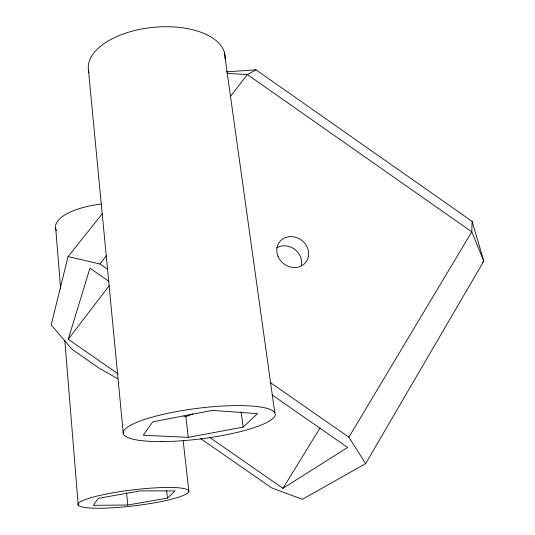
<?xml version="1.0" encoding="UTF-8"?>
<svg xmlns="http://www.w3.org/2000/svg" width="535" height="535" viewBox="0 0 535 535"><rect width="100%" height="100%" fill="white"/><g stroke="black" fill="none" stroke-linecap="round" stroke-linejoin="round"><path stroke-width="0.8" d="M226.365 71.85L255.991 69.831L472.117 221.37L471.783 231.836L483.821 261.08L365.659 463.618L302.402 499.295L271.64 487.893L200.632 438.6M102.412 213.539L68.065 256.593L51.179 324.879L72.105 349.395L99.51 368.414L117.733 378.706M118.309 374.018L68.226 339.25L89.94 268.189L109.133 281.537M365.659 463.618L348.873 437.202L471.783 231.836L247.417 74.559L227.054 73.355M209.546 437.362L282.955 488.321L320.044 427.973M68.226 339.25L109.374 285.489M68.065 256.593L99.945 263.969L106.572 255.456M230.558 96.213L247.417 74.559L255.991 69.831M167.435 498.072L175.039 490.943L140.404 490.869L98.34 498.332L93.364 505.328L127.758 505.013L167.435 498.072L166.646 490.675M243.124 427.117L257.495 413.642L212.355 410.412L152.803 421.807L143.253 435.229L188.253 437.362L243.124 427.117L241.138 411.863M482.537 262.137L483.821 261.08L472.117 221.37M282.955 488.321L347.61 447.454L272.228 395.011M192.894 413.736L185.892 416.665L188.253 437.362M99.945 263.969L107.475 269.205M270.142 382.411L348.873 437.202M224.332 52.209L274.783 412.766M183.177 440.726L188.888 491.384A55.834 7.998 -6.9 0 1 105.315 508.13A55.834 7.998 -6.9 0 1 106.137 494.079A55.834 7.998 -6.9 0 1 188.888 491.384M88.449 70.112L123.284 433.531M126.588 492.762L127.758 505.013M55.754 228.913L60.622 288.806M64.815 340.38L78.21 505.093M56.509 230.712A51.527 19.487 -4.9 0 1 101.73 204.036M276.709 247.852A16.257 14.545 37 0 1 294.223 248.969A16.257 14.545 37 0 1 301.439 265.126M89.057 72.767A68.687 35.29 -5.6 0 1 152.749 27.392A68.687 35.29 -5.6 0 1 225.088 58.984M183.886 416.003A149.767 111.447 80.2 0 1 185.886 416.718M278.113 256.66A16.592 14.773 37 0 0 305.585 262.551A16.592 14.773 37 0 0 294.484 236.985A16.592 14.773 37 0 0 278.113 256.66M161.991 441.596A76.605 15.361 -7.2 0 0 275.237 414.224A76.605 15.361 -7.2 0 0 160.426 414.986A76.605 15.361 -7.2 0 0 161.991 441.596"/></g></svg>
